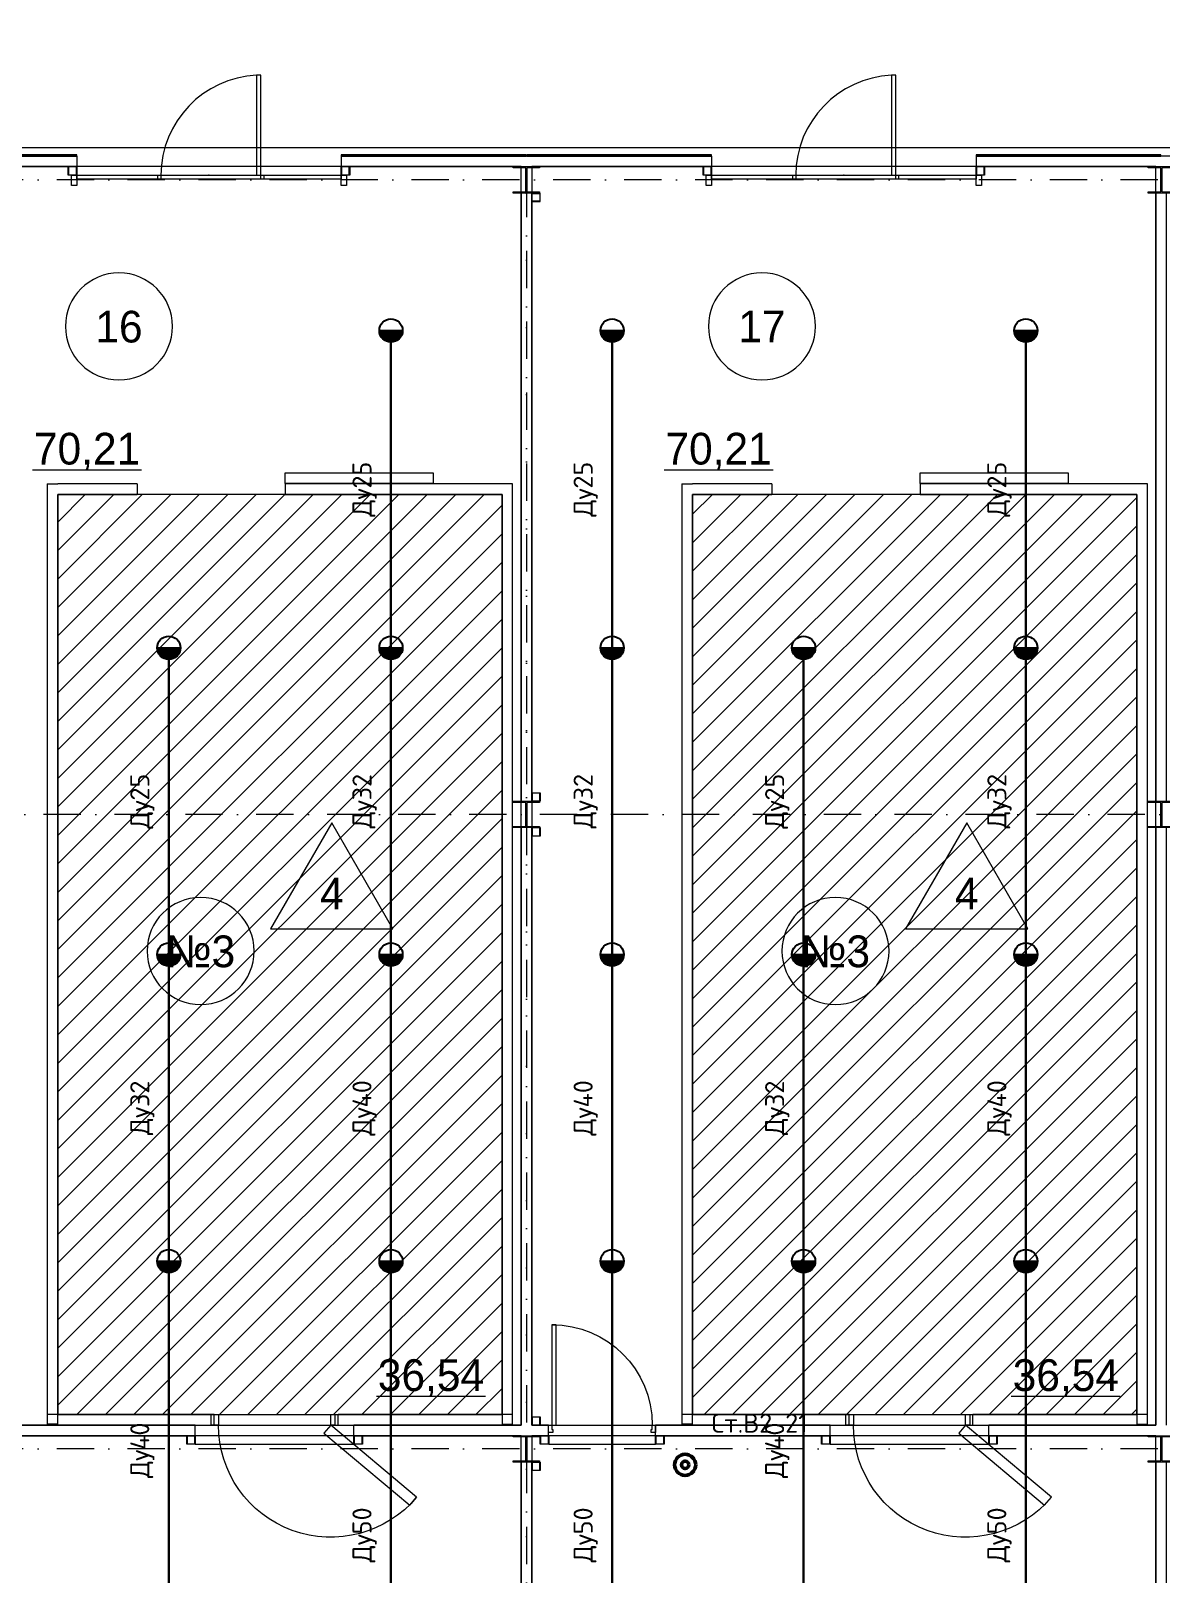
# Model space of a CAD drawing. Header units: millimetres. Extents: x 0 to 2118900, y -20000 to 84100.
# Drawn here: x 467317 to 477999, y 50816 to 65409 of the extents above; entities that cross this region are included whole.
import ezdxf
from ezdxf.enums import TextEntityAlignment as Align

# ---------------------------------------------------------------- set-up
doc = ezdxf.new("R2010")
doc.units = ezdxf.units.MM
for name, pattern in [('Dot & Dashed', [670.277762, 352.777767, -176.388884, 0, -141.111112]), ('Крупный пунктир', [634.99999, 0, -634.99999]), ('Штриховая', [300, 200, -100])]:
    doc.linetypes.add(name, pattern=pattern)
for name, color, linetype, lineweight in [('АР_подоснова', 8, 'Continuous', 13), ('ПТ_В2', 3, 'Continuous', 50), ('ПТ_В21_расп', 1, 'Continuous', 30), ('ПТ_оросители', 7, 'Continuous', 25), ('ПТ_текст', 7, 'Continuous', 18), ('ПТ_штриховка', 8, 'Continuous', 9)]:
    doc.layers.add(name, color=color, linetype=linetype, lineweight=lineweight)
doc.styles.add('АР_текст_1', font='arial.ttf')
doc.styles.add('ПТ', font='isocpeur.ttf')

# ---------------------------------------------------------------- blocks, each defined once
blk = doc.blocks.new('Разгрузочный тамбур_17_19', base_point=(65625, 38770))
at = {"color": 0, "linetype": 'Continuous', "lineweight": -2}
blk.add_line((65301, 37258), (66331, 37258), dxfattribs=at)
for start, end in [(0, 180), (180, 0)]:
    blk.add_arc((66226, 38614), 506, start, end, dxfattribs=at)
at = {"color": 0, "lineweight": -2, "style": 'АР_текст_1'}
for tag, p in [('ROOM_NUMBER', (66226, 38614)), ('ROOM_AREA', (65816, 37458))]:
    blk.add_attdef(tag, text='', height=300, dxfattribs=at).set_placement(p, align=Align.MIDDLE_CENTER)
blk = doc.blocks.new('Разгрузочный тамбур_16_20', base_point=(59625, 38770))
at = {"color": 0, "linetype": 'Continuous', "lineweight": -2}
blk.add_line((59333, 37258), (60362, 37258), dxfattribs=at)
for start, end in [(0, 180), (180, 0)]:
    blk.add_arc((60149, 38614), 506, start, end, dxfattribs=at)
at = {"color": 0, "lineweight": -2, "style": 'АР_текст_1'}
for tag, p in [('ROOM_NUMBER', (60149, 38612)), ('ROOM_AREA', (59848, 37458))]:
    blk.add_attdef(tag, text='', height=300, dxfattribs=at).set_placement(p, align=Align.MIDDLE_CENTER)
blk = doc.blocks.new('Колонна SHS ГК 270')
at = {"color": 0, "linetype": 'Continuous', "lineweight": -2}
for p, q in [((40, 40), (-40, 40)), ((-40, 40), (-40, -40)), ((-36.4, -36.4), (-36.4, 36.4)), ((-36.4, 36.4), (36.4, 36.4)), ((36.4, 36.4), (36.4, -36.4)), ((40, -40), (40, 40)), ((-40, -40), (40, -40)), ((36.4, -36.4), (-36.4, -36.4))]:
    blk.add_line(p, q, dxfattribs=at)
blk = doc.blocks.new('Труба Квадратного Сечения ГК SHS 27')
at = {"color": 0, "linetype": 'Continuous', "lineweight": -2}
for p, q in [((1250, 40), (0, 40)), ((0, 40), (0, 0)), ((0, 0), (0, -40)), ((2500, 40), (1250, 40)), ((2500, 0), (2500, 40)), ((2500, -40), (2500, 0)), ((0, -40), (1250, -40)), ((1250, -40), (2500, -40))]:
    blk.add_line(p, q, dxfattribs=at)
blk = doc.blocks.new('Труба Квадратного Сечения ГК SHS 27_5')
at = {"color": 0, "linetype": 'Continuous', "lineweight": -2}
for p, q in [((505, 40), (0, 40)), ((0, 40), (0, 0)), ((0, 0), (0, -40)), ((1010, 40), (505, 40)), ((1010, 0), (1010, 40)), ((1010, -40), (1010, 0)), ((0, -40), (505, -40)), ((505, -40), (1010, -40))]:
    blk.add_line(p, q, dxfattribs=at)
blk = doc.blocks.new('Труба Квадратного Сечения ГК SHS 27_6')
at = {"color": 0, "linetype": 'Continuous', "lineweight": -2}
for p, q in [((750, 40), (0, 40)), ((0, 40), (0, 0)), ((0, 0), (0, -40)), ((1500, 40), (750, 40)), ((1500, 0), (1500, 40)), ((1500, -40), (1500, 0)), ((0, -40), (750, -40)), ((750, -40), (1500, -40))]:
    blk.add_line(p, q, dxfattribs=at)
blk = doc.blocks.new('Морозильная камера №3_№3_96', base_point=(61105, 33075))
at = {"color": 0, "linetype": 'Continuous', "lineweight": -2}
for p, q in [((62161, 33919), (61582, 32917)), ((62739, 32917), (62161, 33919)), ((61582, 32917), (62739, 32917)), ((62583, 28498), (63612, 28498))]:
    blk.add_line(p, q, dxfattribs=at)
at = {"color": 0, "linetype": 'Штриховая', "lineweight": -2, "flags": 128}
blk.add_lwpolyline([(59570, 28325), (63770, 28325), (63770, 37025), (59570, 37025)], close=True, dxfattribs=at)
at = {"color": 0, "linetype": 'Continuous', "lineweight": -2}
for start, end in [(0, 180), (180, 0)]:
    blk.add_arc((60921, 32708), 506, start, end, dxfattribs=at)
at = {"color": 0, "lineweight": -2, "style": 'АР_текст_1'}
for tag, p in [('DUMMY_112', (62161, 33251)), ('ROOM_NUMBER', (60921, 32705)), ('ROOM_AREA', (63098, 28698))]:
    blk.add_attdef(tag, text='', height=300, dxfattribs=at).set_placement(p, align=Align.MIDDLE_CENTER)
blk = doc.blocks.new('Морозильная камера №3_№3_97', base_point=(67105, 33075))
at = {"color": 0, "linetype": 'Continuous', "lineweight": -2}
for p, q in [((68161, 33919), (67582, 32917)), ((68739, 32917), (68161, 33919)), ((67582, 32917), (68739, 32917)), ((68583, 28498), (69612, 28498))]:
    blk.add_line(p, q, dxfattribs=at)
at = {"color": 0, "linetype": 'Штриховая', "lineweight": -2, "flags": 128}
blk.add_lwpolyline([(65570, 28325), (69770, 28325), (69770, 37025), (65570, 37025)], close=True, dxfattribs=at)
at = {"color": 0, "linetype": 'Continuous', "lineweight": -2}
for start, end in [(0, 180), (180, 0)]:
    blk.add_arc((66921, 32708), 506, start, end, dxfattribs=at)
at = {"color": 0, "lineweight": -2, "style": 'АР_текст_1'}
for tag, p in [('DUMMY_112', (68161, 33251)), ('ROOM_NUMBER', (66921, 32705)), ('ROOM_AREA', (69098, 28698))]:
    blk.add_attdef(tag, text='', height=300, dxfattribs=at).set_placement(p, align=Align.MIDDLE_CENTER)
blk = doc.blocks.new('Перекрытие_1100', base_point=(-300, -300))
at = {"color": 0, "linetype": 'Continuous', "lineweight": -2, "flags": 128}
blk.add_lwpolyline([(-300, -300), (98301, -300), (98301, 40301), (-300, 40301)], close=True, dxfattribs=at)
blk = doc.blocks.new('Перекрытие_580', base_point=(3875, 43275))
at = {"color": 0, "linetype": 'Continuous', "lineweight": -2, "flags": 128}
blk.add_lwpolyline([(3875, 43275), (94125, 43275), (94125, 40301), (3875, 40301)], close=True, dxfattribs=at)
blk = doc.blocks.new('Однопольная Дверь 27_3')
at = {"color": 0, "linetype": 'Continuous', "lineweight": -2}
for p, q in [((435, 0), (435, 950)), ((435, 950), (475, 950)), ((475, 950), (475, 0)), ((-475, 0), (-505, 0)), ((-505, 0), (-505, -70)), ((-505, -70), (-505, 0)), ((-505, -70), (-505, 0)), ((-475, -40), (-475, 0)), ((475, 0), (435, 0)), ((505, 0), (475, 0)), ((475, 0), (475, -40)), ((505, -70), (505, 0)), ((505, -70), (505, 0)), ((505, -70), (505, 0)), ((-505, -70), (-465, -70)), ((-505, -100), (-505, -70)), ((-465, -40), (-475, -40)), ((-465, -70), (-465, -40)), ((475, -40), (465, -40)), ((465, -40), (465, -70)), ((465, -70), (505, -70)), ((505, -100), (505, -70))]:
    blk.add_line(p, q, dxfattribs=at)
blk.add_arc((475, 0), 950, 90, 180, dxfattribs=at)
blk = doc.blocks.new('Простой Проем Двери')
at = {"color": 0, "linetype": 'Continuous', "lineweight": -2}
for p, q in [((-750, 0), (-750, -100)), ((750, 0), (750, -100))]:
    blk.add_line(p, q, dxfattribs=at)
blk = doc.blocks.new('Стена_109', base_point=(98125, 28125))
at = {"color": 0, "linetype": 'Continuous', "lineweight": -2}
for p, q in [((60870, 28125), (60870, 28225)), ((62370, 28125), (62370, 28225)), ((64210, 28155), (64210, 28225)), ((65220, 28155), (65220, 28225)), ((66870, 28125), (66870, 28225)), ((68370, 28125), (68370, 28225)), ((64210, 28125), (64210, 28155)), ((65220, 28125), (65220, 28155))]:
    blk.add_line(p, q, dxfattribs=at)
at = {"color": 0, "linetype": 'Continuous', "lineweight": -2, "flags": 128}
for points in [[(60870, 28225), (59220, 28225)], [(63950, 28225), (62370, 28225)], [(64210, 28225), (64050, 28225)], [(66870, 28225), (65220, 28225)], [(69950, 28225), (68370, 28225)], [(59220, 28125), (60870, 28125)], [(62370, 28125), (64210, 28125)], [(65220, 28125), (66870, 28125)], [(68370, 28125), (70210, 28125)]]:
    blk.add_lwpolyline(points, dxfattribs=at)
at = {"color": 0, "linetype": 'Continuous', "lineweight": -2, "xscale": -1, "zscale": 1000}
blk.add_blockref('Однопольная Дверь 27_3', (64715, 28225), dxfattribs=at)
at = {"color": 0, "linetype": 'Continuous', "lineweight": -2, "zscale": 1000, "rotation": 180}
for p in [(61620, 28125), (67620, 28125)]:
    blk.add_blockref('Простой Проем Двери', p, dxfattribs=at)
blk = doc.blocks.new('Стена_124', base_point=(70000, 22125))
at = {"color": 0, "linetype": 'Continuous', "lineweight": -2, "flags": 128}
for points in [[(70050, 27875), (69950, 27875)], [(69950, 27875), (69950, 24275)], [(70050, 24275), (70050, 27875)], [(69950, 24175), (69950, 22125)], [(70050, 22125), (70050, 24175)], [(69950, 22125), (70050, 22125)]]:
    blk.add_lwpolyline(points, dxfattribs=at)
blk = doc.blocks.new('Стена_127', base_point=(64000, 22125))
at = {"color": 0, "linetype": 'Continuous', "lineweight": -2, "flags": 128}
for points in [[(64050, 27875), (63950, 27875)], [(63950, 27875), (63950, 24275)], [(64050, 24275), (64050, 27875)], [(63950, 24175), (63950, 22125)], [(64050, 22125), (64050, 24175)], [(63950, 22125), (64050, 22125)]]:
    blk.add_lwpolyline(points, dxfattribs=at)
blk = doc.blocks.new('Стена_128', base_point=(65470, 37125))
at = {"color": 0, "linetype": 'Continuous', "lineweight": -2}
for p, q in [((65470, 28235), (65470, 28225)), ((65470, 28225), (65570, 28225)), ((65570, 28225), (65570, 28235))]:
    blk.add_line(p, q, dxfattribs=at)
at = {"color": 0, "linetype": 'Continuous', "lineweight": -2, "flags": 128}
for points in [[(65470, 37125), (65570, 37125)], [(65470, 37125), (65470, 28235)], [(65570, 28235), (65570, 37025)], [(65570, 28235), (65470, 28235)]]:
    blk.add_lwpolyline(points, dxfattribs=at)
blk = doc.blocks.new('Стена_129', base_point=(69870, 28225))
at = {"color": 0, "linetype": 'Continuous', "lineweight": -2}
for p, q in [((69770, 28235), (69770, 28225)), ((69770, 28225), (69870, 28225)), ((69870, 28225), (69870, 28235))]:
    blk.add_line(p, q, dxfattribs=at)
at = {"color": 0, "linetype": 'Continuous', "lineweight": -2, "flags": 128}
for points in [[(69870, 37125), (69770, 37125)], [(69870, 28235), (69870, 37125)], [(69770, 37025), (69770, 28235)], [(69770, 28235), (69870, 28235)]]:
    blk.add_lwpolyline(points, dxfattribs=at)
blk = doc.blocks.new('Стена_131', base_point=(59470, 37125))
at = {"color": 0, "linetype": 'Continuous', "lineweight": -2}
for p, q in [((59470, 28235), (59470, 28225)), ((59470, 28225), (59570, 28225)), ((59570, 28225), (59570, 28235))]:
    blk.add_line(p, q, dxfattribs=at)
at = {"color": 0, "linetype": 'Continuous', "lineweight": -2, "flags": 128}
for points in [[(59470, 37125), (59570, 37125)], [(59470, 37125), (59470, 28235)], [(59570, 28235), (59570, 37025)], [(59570, 28235), (59470, 28235)]]:
    blk.add_lwpolyline(points, dxfattribs=at)
blk = doc.blocks.new('Стена_132', base_point=(63870, 28225))
at = {"color": 0, "linetype": 'Continuous', "lineweight": -2}
for p, q in [((63770, 28235), (63770, 28225)), ((63770, 28225), (63870, 28225)), ((63870, 28225), (63870, 28235))]:
    blk.add_line(p, q, dxfattribs=at)
at = {"color": 0, "linetype": 'Continuous', "lineweight": -2, "flags": 128}
for points in [[(63870, 37125), (63770, 37125)], [(63870, 28235), (63870, 37125)], [(63770, 37025), (63770, 28235)], [(63770, 28235), (63870, 28235)]]:
    blk.add_lwpolyline(points, dxfattribs=at)
blk = doc.blocks.new('Стена_224', base_point=(65750, 40225))
at = {"color": 0, "linetype": 'Continuous', "lineweight": -2, "flags": 128}
for points in [[(65750, 40235), (64003, 40235)], [(64003, 40235), (64003, 40225)], [(64003, 40225), (65750, 40225)], [(65750, 40225), (65750, 40235)]]:
    blk.add_lwpolyline(points, dxfattribs=at)
blk = doc.blocks.new('Стена_225', base_point=(65750, 40225))
at = {"color": 0, "linetype": 'Continuous', "lineweight": -2, "flags": 128}
for points in [[(65750, 40235), (64003, 40235)], [(64003, 40235), (64003, 40225)], [(64003, 40225), (65750, 40225)], [(65750, 40225), (65750, 40235)]]:
    blk.add_lwpolyline(points, dxfattribs=at)
blk = doc.blocks.new('Стена_226', base_point=(68250, 40225))
at = {"color": 0, "linetype": 'Continuous', "lineweight": -2, "flags": 128}
for points in [[(69997, 40235), (68250, 40235)], [(68250, 40235), (68250, 40225)], [(68250, 40225), (69997, 40225)], [(69997, 40225), (69997, 40235)]]:
    blk.add_lwpolyline(points, dxfattribs=at)
blk = doc.blocks.new('Стена_227', base_point=(68250, 40225))
at = {"color": 0, "linetype": 'Continuous', "lineweight": -2, "flags": 128}
for points in [[(69997, 40235), (68250, 40235)], [(68250, 40235), (68250, 40225)], [(68250, 40225), (69997, 40225)], [(69997, 40225), (69997, 40235)]]:
    blk.add_lwpolyline(points, dxfattribs=at)
blk = doc.blocks.new('Стена_228', base_point=(59750, 40225))
at = {"color": 0, "linetype": 'Continuous', "lineweight": -2, "flags": 128}
for points in [[(59750, 40235), (58003, 40235)], [(58003, 40235), (58003, 40225)], [(58003, 40225), (59750, 40225)], [(59750, 40225), (59750, 40235)]]:
    blk.add_lwpolyline(points, dxfattribs=at)
blk = doc.blocks.new('Стена_229', base_point=(59750, 40225))
at = {"color": 0, "linetype": 'Continuous', "lineweight": -2, "flags": 128}
for points in [[(59750, 40235), (58003, 40235)], [(58003, 40235), (58003, 40225)], [(58003, 40225), (59750, 40225)], [(59750, 40225), (59750, 40235)]]:
    blk.add_lwpolyline(points, dxfattribs=at)
blk = doc.blocks.new('Стена_2300', base_point=(62250, 40225))
at = {"color": 0, "linetype": 'Continuous', "lineweight": -2, "flags": 128}
for points in [[(63997, 40235), (62250, 40235)], [(62250, 40235), (62250, 40225)], [(62250, 40225), (63997, 40225)], [(63997, 40225), (63997, 40235)]]:
    blk.add_lwpolyline(points, dxfattribs=at)
blk = doc.blocks.new('Стена_231', base_point=(62250, 40225))
at = {"color": 0, "linetype": 'Continuous', "lineweight": -2, "flags": 128}
for points in [[(63997, 40235), (62250, 40235)], [(62250, 40235), (62250, 40225)], [(62250, 40225), (63997, 40225)], [(63997, 40225), (63997, 40235)]]:
    blk.add_lwpolyline(points, dxfattribs=at)
blk = doc.blocks.new('Наружная Раздвижная Дверь 27')
at = {"color": 0, "linetype": 'Continuous', "lineweight": -2}
for p, q in [((-700, 0), (-700, -100)), ((700, 105), (2100, 105)), ((700, 5), (700, 105)), ((2100, 5), (700, 5)), ((700, 0), (700, -100)), ((2100, 105), (2100, 5))]:
    blk.add_line(p, q, dxfattribs=at)
blk = doc.blocks.new('Стена_272', base_point=(69870, 37125))
at = {"color": 0, "linetype": 'Continuous', "lineweight": -2}
for p, q in [((66320, 37125), (66320, 37025)), ((67720, 37125), (67720, 37025))]:
    blk.add_line(p, q, dxfattribs=at)
at = {"color": 0, "linetype": 'Continuous', "lineweight": -2, "flags": 128}
for points in [[(66320, 37125), (65570, 37125)], [(69770, 37125), (67720, 37125)], [(65570, 37025), (66320, 37025)], [(67720, 37025), (69770, 37025)]]:
    blk.add_lwpolyline(points, dxfattribs=at)
at = {"color": 0, "linetype": 'Continuous', "lineweight": -2, "zscale": 1000}
blk.add_blockref('Наружная Раздвижная Дверь 27', (67020, 37125), dxfattribs=at)
blk = doc.blocks.new('Стена_276', base_point=(63870, 37125))
at = {"color": 0, "linetype": 'Continuous', "lineweight": -2}
for p, q in [((60320, 37125), (60320, 37025)), ((61720, 37125), (61720, 37025))]:
    blk.add_line(p, q, dxfattribs=at)
at = {"color": 0, "linetype": 'Continuous', "lineweight": -2, "flags": 128}
for points in [[(60320, 37125), (59570, 37125)], [(63770, 37125), (61720, 37125)], [(59570, 37025), (60320, 37025)], [(61720, 37025), (63770, 37025)]]:
    blk.add_lwpolyline(points, dxfattribs=at)
at = {"color": 0, "linetype": 'Continuous', "lineweight": -2, "zscale": 1000}
blk.add_blockref('Наружная Раздвижная Дверь 27', (61020, 37125), dxfattribs=at)
blk = doc.blocks.new('Однопольная Дверь 27_4')
at = {"color": 0, "linetype": 'Continuous', "lineweight": -2}
for p, q in [((466, 77), (1278, 758)), ((1278, 758), (1342, 681)), ((1342, 681), (530, 0)), ((-570, 0), (-600, 0)), ((-600, 0), (-600, -100)), ((-600, 0), (-600, -100)), ((-600, 0), (-600, -100)), ((-530, 0), (-570, 0)), ((-570, 0), (-570, -100)), ((-530, -100), (-530, 0)), ((530, 0), (466, 77)), ((570, 0), (530, 0)), ((530, 0), (530, -100)), ((570, 0), (600, 0)), ((570, -100), (570, 0)), ((600, 0), (600, -100)), ((600, 0), (600, -100)), ((600, 0), (600, -100)), ((-570, -100), (-600, -100)), ((-570, -100), (-530, -100)), ((530, -100), (570, -100)), ((570, -100), (600, -100))]:
    blk.add_line(p, q, dxfattribs=at)
blk.add_arc((530, 0), 1060, 40, 180, dxfattribs=at)
blk = doc.blocks.new('Стена_284', base_point=(65470, 28225))
at = {"color": 0, "linetype": 'Continuous', "lineweight": -2}
for p, q in [((67020, 28225), (67020, 28325)), ((68220, 28225), (68220, 28325))]:
    blk.add_line(p, q, dxfattribs=at)
at = {"color": 0, "linetype": 'Continuous', "lineweight": -2, "flags": 128}
for points in [[(67020, 28325), (65470, 28325)], [(65470, 28325), (65470, 28225)], [(69870, 28325), (68220, 28325)], [(69870, 28225), (69870, 28325)], [(65470, 28225), (67020, 28225)], [(68220, 28225), (69870, 28225)]]:
    blk.add_lwpolyline(points, dxfattribs=at)
at = {"color": 0, "linetype": 'Continuous', "lineweight": -2, "xscale": -0.9999999999999999, "zscale": 1000, "rotation": 180.0000009037798}
blk.add_blockref('Однопольная Дверь 27_4', (67620, 28225), dxfattribs=at)
blk = doc.blocks.new('Стена_285', base_point=(59470, 28225))
at = {"color": 0, "linetype": 'Continuous', "lineweight": -2}
for p, q in [((61020, 28225), (61020, 28325)), ((62220, 28225), (62220, 28325))]:
    blk.add_line(p, q, dxfattribs=at)
at = {"color": 0, "linetype": 'Continuous', "lineweight": -2, "flags": 128}
for points in [[(61020, 28325), (59470, 28325)], [(59470, 28325), (59470, 28225)], [(63870, 28325), (62220, 28325)], [(63870, 28225), (63870, 28325)], [(59470, 28225), (61020, 28225)], [(62220, 28225), (63870, 28225)]]:
    blk.add_lwpolyline(points, dxfattribs=at)
at = {"color": 0, "linetype": 'Continuous', "lineweight": -2, "xscale": -0.9999999999999999, "zscale": 1000, "rotation": 180.0000009037798}
blk.add_blockref('Однопольная Дверь 27_4', (61620, 28225), dxfattribs=at)
blk = doc.blocks.new('Стена_372', base_point=(64000, 34125))
at = {"color": 0, "linetype": 'Continuous', "lineweight": -2, "flags": 128}
for points in [[(64050, 39875), (63950, 39875)], [(63950, 39875), (63950, 34125)], [(64050, 34125), (64050, 39875)], [(63950, 34125), (64050, 34125)]]:
    blk.add_lwpolyline(points, dxfattribs=at)
blk = doc.blocks.new('Стена_374', base_point=(70000, 34125))
at = {"color": 0, "linetype": 'Continuous', "lineweight": -2, "flags": 128}
for points in [[(70050, 39875), (69950, 39875)], [(69950, 39875), (69950, 34125)], [(70050, 34125), (70050, 39875)], [(69950, 34125), (70050, 34125)]]:
    blk.add_lwpolyline(points, dxfattribs=at)
blk = doc.blocks.new('Стена_382', base_point=(64000, 28125))
at = {"color": 0, "linetype": 'Continuous', "lineweight": -2, "flags": 128}
for points in [[(64050, 33875), (63950, 33875)], [(63950, 33875), (63950, 28225)], [(64050, 28225), (64050, 33875)]]:
    blk.add_lwpolyline(points, dxfattribs=at)
blk = doc.blocks.new('Стена_384', base_point=(70000, 28125))
at = {"color": 0, "linetype": 'Continuous', "lineweight": -2, "flags": 128}
for points in [[(70050, 33875), (69950, 33875)], [(69950, 33875), (69950, 28225)], [(70050, 28225), (70050, 33875)]]:
    blk.add_lwpolyline(points, dxfattribs=at)
blk = doc.blocks.new('Колонна Универсальная 27')
at = {"color": 0, "linetype": 'Continuous', "lineweight": -2}
for p, q in [((125, 125), (-125, 125)), ((-125, 125), (-125, 113)), ((-125, 113), (-4, 113)), ((-4, 113), (-4, -113)), ((4, -113), (4, 113)), ((4, 113), (125, 113)), ((125, 113), (125, 125)), ((-4, -113), (-125, -113)), ((-125, -113), (-125, -125)), ((-125, -125), (125, -125)), ((125, -113), (4, -113)), ((125, -125), (125, -113))]:
    blk.add_line(p, q, dxfattribs=at)
blk = doc.blocks.new('Двутавp К 26020-83 27_4')
at = {"color": 0, "linetype": 'Крупный пунктир', "lineweight": -2}
blk.add_line((0, 0), (39750, 0), dxfattribs=at)
blk = doc.blocks.new('Ворота Гаражные Раздвижные Вертикальные 27')
at = {"color": 0, "linetype": 'Continuous', "lineweight": -2}
for p, q in [((-1250, 180), (-1250, 80)), ((1250, 180), (1250, 80)), ((-1250, 0), (-1300, 0)), ((-1300, 0), (-1300, -100)), ((1250, 0), (-1250, 0)), ((-1250, 0), (-1250, -40)), ((-1250, -100), (-1250, 0)), ((1250, -40), (1250, 0)), ((1300, 0), (1250, 0)), ((1250, 0), (1250, -100)), ((1300, -100), (1300, 0)), ((-1300, -100), (-1250, -100)), ((-1250, -40), (1250, -40)), ((1250, -100), (1300, -100))]:
    blk.add_line(p, q, dxfattribs=at)
blk.add_point((0, 0), dxfattribs=at)
blk.add_point((0, 0), dxfattribs=at)
blk.add_point((0, 0), dxfattribs=at)
blk.add_point((0, 0), dxfattribs=at)
blk = doc.blocks.new('Стена_416', base_point=(-125, 40125))
at = {"color": 0, "linetype": 'Continuous', "lineweight": -2}
for p, q in [((59750, 40225), (59750, 40125)), ((62250, 40225), (62250, 40125)), ((65750, 40225), (65750, 40125)), ((68250, 40225), (68250, 40125))]:
    blk.add_line(p, q, dxfattribs=at)
at = {"color": 0, "linetype": 'Continuous', "lineweight": -2, "flags": 128}
for points in [[(59750, 40225), (56250, 40225)], [(65750, 40225), (62250, 40225)], [(71750, 40225), (68250, 40225)], [(56300, 40125), (59700, 40125)], [(62300, 40125), (65700, 40125)], [(68300, 40125), (71700, 40125)]]:
    blk.add_lwpolyline(points, dxfattribs=at)
at = {"color": 0, "linetype": 'Continuous', "lineweight": -2}
for p in [(61000, 40045), (61000, 40045), (67000, 40045), (67000, 40045)]:
    blk.add_point(p, dxfattribs=at)
at = {"color": 0, "linetype": 'Continuous', "lineweight": -2, "xscale": -1, "zscale": 1000}
for p in [(61000, 40045), (67000, 40045)]:
    blk.add_blockref('Ворота Гаражные Раздвижные Вертикальные 27', p, dxfattribs=at)
blk = doc.blocks.new('Стандартный Маркер Сетки_40')
at = {"color": 0, "linetype": 'Dot & Dashed', "lineweight": -2}
for q in [(55187, 0), (0, 0)]:
    blk.add_line((0, 0), q, dxfattribs=at)
at = {"color": 0, "lineweight": -2, "style": 'АР_текст_1'}
blk.add_attdef('AC_MarkerText_1', text='', height=300, rotation=90, dxfattribs=at).set_placement((55368, -69), align=Align.TOP_CENTER)
blk = doc.blocks.new('AR_F1')
at = {"layer": 'АР_подоснова', "linetype": 'Continuous'}
for p, q in [((61490, 40989), (61450, 40989)), ((61450, 40989), (61450, 40043)), ((61490, 40043), (61490, 40989)), ((67490, 40989), (67450, 40989)), ((67450, 40989), (67450, 40043)), ((67490, 40043), (67490, 40989)), ((60518, 40045), (60546, 40045)), ((60518, 40005), (60518, 40045)), ((60546, 40005), (60518, 40005)), ((60546, 40045), (60546, 40005)), ((61450, 40043), (61490, 40043)), ((61490, 40045), (61518, 40045)), ((61490, 40005), (61490, 40045)), ((61518, 40005), (61490, 40005)), ((61518, 40045), (61518, 40005)), ((66518, 40045), (66546, 40045)), ((66518, 40005), (66518, 40045)), ((66546, 40005), (66518, 40005)), ((66546, 40045), (66546, 40005)), ((67450, 40043), (67490, 40043)), ((67490, 40045), (67518, 40045)), ((67490, 40005), (67490, 40045)), ((67518, 40005), (67490, 40005)), ((67518, 40045), (67518, 40005))]:
    blk.add_line(p, q, dxfattribs=at)
at = {"layer": 'АР_подоснова', "linetype": 'Dot & Dashed'}
for p, q in [((98125, 40000), (-4800, 40000)), ((98000, 34000), (-4800, 34000)), ((98125, 28000), (-4800, 28000))]:
    blk.add_line(p, q, dxfattribs=at)
at = {"layer": 'АР_подоснова', "linetype": 'Continuous', "flags": 128}
for points in [[(59470, 28225), (63870, 28225), (63950, 28225), (63950, 40125), (58050, 40125), (58050, 28225)], [(64050, 28225), (65470, 28225), (69870, 28225), (69950, 28225), (69950, 40125), (64050, 40125)], [(59570, 28325), (63770, 28325), (63770, 37025), (59570, 37025)], [(65570, 28325), (69770, 28325), (69770, 37025), (65570, 37025)], [(63950, 28125), (58050, 28125), (58050, 24275), (63950, 24275)], [(69950, 28125), (64050, 28125), (64050, 24275), (69950, 24275)]]:
    blk.add_lwpolyline(points, close=True, dxfattribs=at)
at = {"layer": 'АР_подоснова', "linetype": 'Continuous'}
for centre in [(61495, 40041), (67495, 40041)]:
    blk.add_arc(centre, 949, 92.6952, 179.7847, dxfattribs=at)
for name, p in [('Перекрытие_580', (3875, 43275)), ('Перекрытие_1100', (-300, -300))]:
    blk.add_blockref(name, p, dxfattribs=at)
at = {"layer": 'АР_подоснова'}
for name, p in [('Стена_416', (-125, 40125)), ('Стена_228', (59750, 40225)), ('Стена_229', (59750, 40225)), ('Стена_2300', (62250, 40225)), ('Стена_231', (62250, 40225)), ('Стена_224', (65750, 40225)), ('Стена_225', (65750, 40225)), ('Стена_226', (68250, 40225)), ('Стена_227', (68250, 40225)), ('Стена_372', (64000, 34125)), ('Стена_374', (70000, 34125)), ('Стена_276', (63870, 37125)), ('Стена_272', (69870, 37125)), ('Стена_131', (59470, 37125)), ('Стена_132', (63870, 28225)), ('Стена_128', (65470, 37125)), ('Стена_129', (69870, 28225)), ('Стена_382', (64000, 28125)), ('Стена_384', (70000, 28125)), ('Стена_109', (98125, 28125)), ('Стена_285', (59470, 28225)), ('Стена_284', (65470, 28225)), ('Стена_127', (64000, 22125)), ('Стена_124', (70000, 22125))]:
    blk.add_blockref(name, p, dxfattribs=at)
at = {"layer": 'АР_подоснова', "linetype": 'Continuous', "xscale": -1, "zscale": 1000}
for name, p in [('Колонна SHS ГК 270', (59710, 40085)), ('Колонна SHS ГК 270', (62290, 40085)), ('Колонна Универсальная 27', (64000, 40000)), ('Колонна SHS ГК 270', (65710, 40085)), ('Колонна SHS ГК 270', (68290, 40085)), ('Колонна Универсальная 27', (70000, 40000)), ('Колонна SHS ГК 270', (64090, 34165)), ('Колонна Универсальная 27', (64000, 34000)), ('Колонна Универсальная 27', (70001, 34000)), ('Колонна SHS ГК 270', (64090, 33835)), ('Колонна SHS ГК 270', (64090, 28265)), ('Колонна Универсальная 27', (64000, 28000)), ('Колонна SHS ГК 270', (64171, 28085)), ('Колонна SHS ГК 270', (65261, 28085)), ('Колонна Универсальная 27', (70000, 28000)), ('Колонна SHS ГК 270', (64090, 27835))]:
    blk.add_blockref(name, p, dxfattribs=at)
at = {"layer": 'АР_подоснова', "linetype": 'Continuous', "zscale": 1000}
for name, p in [('Труба Квадратного Сечения ГК SHS 27', (59750, 40085)), ('Труба Квадратного Сечения ГК SHS 27', (65750, 40085)), ('Труба Квадратного Сечения ГК SHS 27_5', (64211, 28085))]:
    blk.add_blockref(name, p, dxfattribs=at)
for name, p, rotation in [('Стандартный Маркер Сетки_40', (64000, 40000), 270), ('Двутавp К 26020-83 27_4', (64000, 39875), 270), ('Колонна SHS ГК 270', (64090, 39835), 180), ('Труба Квадратного Сечения ГК SHS 27_6', (62370, 28085), 180), ('Труба Квадратного Сечения ГК SHS 27_6', (68370, 28085), 180)]:
    blk.add_blockref(name, p, dxfattribs=dict(at, rotation=rotation))
at = {"layer": 'АР_подоснова', "linetype": 'Continuous'}
ref = blk.add_blockref('Разгрузочный тамбур_16_20', (59625, 38770), dxfattribs=at)
ref.add_attrib('ROOM_NUMBER', '16', dxfattribs={"layer": '0', "color": 0, "lineweight": 9, "height": 300}).set_placement((60149, 38612), align=Align.MIDDLE_CENTER)
ref.add_attrib('ROOM_AREA', '70,21', dxfattribs={"layer": '0', "color": 0, "lineweight": 9, "height": 300}).set_placement((59848, 37458), align=Align.MIDDLE_CENTER)
ref = blk.add_blockref('Разгрузочный тамбур_17_19', (65625, 38770), dxfattribs=at)
ref.add_attrib('ROOM_NUMBER', '17', dxfattribs={"layer": '0', "color": 0, "lineweight": 9, "height": 300}).set_placement((66226, 38614), align=Align.MIDDLE_CENTER)
ref.add_attrib('ROOM_AREA', '70,21', dxfattribs={"layer": '0', "color": 0, "lineweight": 9, "height": 300}).set_placement((65816, 37458), align=Align.MIDDLE_CENTER)
ref = blk.add_blockref('Морозильная камера №3_№3_96', (61105, 33075), dxfattribs=at)
ref.add_attrib('ROOM_NUMBER', '№3', dxfattribs={"layer": '0', "color": 0, "lineweight": 9, "height": 300}).set_placement((60921, 32705), align=Align.MIDDLE_CENTER)
ref.add_attrib('ROOM_AREA', '36,54', dxfattribs={"layer": '0', "color": 0, "lineweight": 9, "height": 300}).set_placement((63098, 28698), align=Align.MIDDLE_CENTER)
ref.add_attrib('DUMMY_112', '4', dxfattribs={"layer": '0', "color": 0, "lineweight": 9, "height": 300}).set_placement((62161, 33251), align=Align.MIDDLE_CENTER)
ref = blk.add_blockref('Морозильная камера №3_№3_97', (67105, 33075), dxfattribs=at)
ref.add_attrib('ROOM_NUMBER', '№3', dxfattribs={"layer": '0', "color": 0, "lineweight": 9, "height": 300}).set_placement((66921, 32705), align=Align.MIDDLE_CENTER)
ref.add_attrib('ROOM_AREA', '36,54', dxfattribs={"layer": '0', "color": 0, "lineweight": 9, "height": 300}).set_placement((69098, 28698), align=Align.MIDDLE_CENTER)
ref.add_attrib('DUMMY_112', '4', dxfattribs={"layer": '0', "color": 0, "lineweight": 9, "height": 300}).set_placement((68161, 33251), align=Align.MIDDLE_CENTER)
at = {"layer": 'АР_подоснова', "linetype": 'Continuous', "xscale": -1, "zscale": 1000, "rotation": 180}
for p in [(60830, 28085), (62410, 28085), (66830, 28085), (68410, 28085)]:
    blk.add_blockref('Колонна SHS ГК 270', p, dxfattribs=at)
blk = doc.blocks.new('SPR_DN')
for p, q in [((-1.1, 0), (1.1, 0)), ((-1.08, -0.18), (1.08, -0.18)), ((-1.04, -0.37), (1.04, -0.37)), ((-0.95, -0.55), (0.95, -0.55)), ((-0.82, -0.73), (0.82, -0.73)), ((-0.61, -0.92), (0.61, -0.92))]:
    blk.add_line(p, q)
blk.add_circle((0, 0), 1.1)
blk = doc.blocks.new('RISER')
for radius in [1, 0.35]:
    blk.add_circle((0, 0), radius)

msp = doc.modelspace()

# ---------------------------------------------------------------- hatches: boundary and pattern name
at = {"layer": 'ПТ_штриховка'}
h = msp.add_hatch(dxfattribs=at)
h.set_pattern_fill('ANSI31', color=8, scale=60)
h.paths.add_polyline_path([(467570, 52325), (471770, 52325), (471770, 61025), (467570, 61025)])
h = msp.add_hatch(dxfattribs=at)
h.set_pattern_fill('ANSI31', color=8, scale=60)
h.paths.add_polyline_path([(473570, 52325), (477770, 52325), (477770, 61025), (473570, 61025)])

# ---------------------------------------------------------------- linework, layer by layer
at = {"layer": 'ПТ_В21_расп'}
for p, q in [((470720, 59575), (470720, 62575)), ((472810, 59575), (472810, 62575)), ((476720, 59575), (476720, 62575)), ((468620, 56675), (468620, 59575)), ((470720, 56675), (470720, 59575)), ((472810, 56675), (472810, 59575)), ((474620, 56675), (474620, 59575)), ((476720, 56675), (476720, 59575)), ((468620, 53775), (468620, 56675)), ((470720, 53775), (470720, 56675)), ((472810, 53775), (472810, 56675)), ((474620, 53775), (474620, 56675)), ((476720, 53775), (476720, 56675)), ((468620, 50200), (468620, 53775)), ((470720, 50200), (470720, 53775)), ((472810, 50200), (472810, 53775)), ((474620, 50200), (474620, 53775)), ((476720, 50200), (476720, 53775))]:
    msp.add_line(p, q, dxfattribs=at)

# ---------------------------------------------------------------- block references
at = {"layer": 'АР_подоснова'}
msp.add_blockref('AR_F1', (408000, 24000), dxfattribs=at)
at = {"layer": 'ПТ_В2', "xscale": 100, "yscale": 100}
msp.add_blockref('RISER', (473500, 51850), dxfattribs=at)
at = {"layer": 'ПТ_оросители', "xscale": 100, "yscale": 100}
for p in [(470720, 62575), (472810, 62575), (476720, 62575), (468620, 59575), (470720, 59575), (472810, 59575), (474620, 59575), (476720, 59575), (468620, 56675), (470720, 56675), (472810, 56675), (474620, 56675), (476720, 56675), (468620, 53775), (470720, 53775), (472810, 53775), (474620, 53775), (476720, 53775)]:
    msp.add_blockref('SPR_DN', p, dxfattribs=at)

# ---------------------------------------------------------------- texts
at = {"layer": 'ПТ_текст', "style": 'ПТ'}
for s, p in [('Ду25', (470590, 61075)), ('Ду25', (472680, 61075)), ('Ду25', (476590, 61075)), ('Ду32', (470590, 58125)), ('Ду32', (472680, 58125)), ('Ду32', (476590, 58125)), ('Ду25', (468490, 58125)), ('Ду25', (474490, 58125)), ('Ду32', (468490, 55225)), ('Ду40', (470590, 55225)), ('Ду40', (472680, 55225)), ('Ду32', (474490, 55225)), ('Ду40', (476590, 55225)), ('Ду40', (468490, 51987.5)), ('Ду40', (474490, 51987.5)), ('Ду50', (470590, 51187.5)), ('Ду50', (472680, 51187.5)), ('Ду50', (476590, 51187.5))]:
    msp.add_text(s, height=180, rotation=90, dxfattribs=at).set_placement(p, align=Align.BOTTOM_CENTER)
msp.add_text('Ст.В2-21', height=180, dxfattribs=at).set_placement((473750, 52100), align=Align.BOTTOM_LEFT)

doc.saveas('drawing.dxf')
